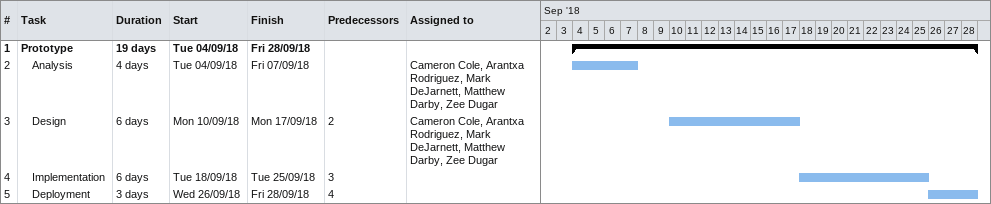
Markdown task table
| ID | Level | Task | Duration | Start | Finish | Predecessors | Resources |
|---|---|---|---|---|---|---|---|
| 1 | 1 | **Prototype** | 19d | 2018-09-04 | 2018-09-28 |  |  |
| 2 | 2 | Analysis | 4d | 2018-09-04 | 2018-09-07 |  | Cameron Cole, Arantxa Rodriguez, Mark DeJarnett, Matthew Darby, Zee Dugar |
| 3 | 2 | Design | 6d | 2018-09-10 | 2018-09-17 | 2 | Cameron Cole, Arantxa Rodriguez, Mark DeJarnett, Matthew Darby, Zee Dugar |
| 4 | 2 | Implementation | 6d | 2018-09-18 | 2018-09-25 | 3 |  |
| 5 | 2 | Deployment | 3d | 2018-09-26 | 2018-09-28 | 4 |  |
